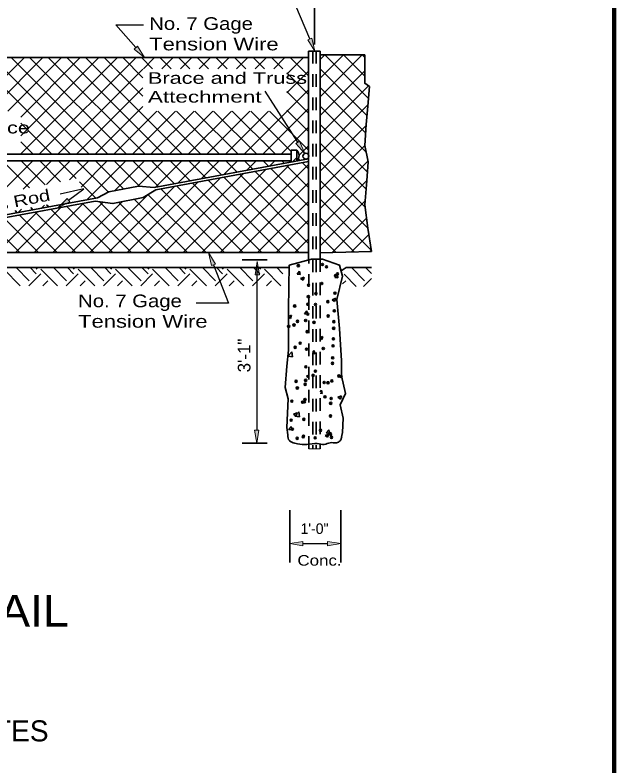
# Model space of a CAD drawing. Extents: x 36.5 to 71.8, y 27 to 49.
# Drawn here: x 65.9 to 71.58, y 38.22 to 45.34 of the extents above; entities that cross this region are included whole.
import ezdxf

# ---------------------------------------------------------------- set-up
doc = ezdxf.new("R2010")
doc.units = 0
doc.header["$LTSCALE"] = 0.04
doc.header["$PDMODE"] = 32
doc.header["$PDSIZE"] = 0.02
doc.linetypes.add('MEDIUM_DASHED', pattern=[4.5, 3, -1.5])
for name, color, linetype, lineweight in [('1', 7, 'Continuous', 35), ('2', 7, 'MEDIUM_DASHED', 35), ('3', 7, 'Continuous', 13), ('4', 7, 'Continuous', 35), ('6', 7, 'Continuous', 13)]:
    doc.layers.add(name, color=color, linetype=linetype, lineweight=lineweight)

msp = doc.modelspace()

# ---------------------------------------------------------------- hatches: boundary and pattern name
at = {"layer": '1'}
for points in [[(68.21842, 42.87492), (68.17675, 42.87492), (68.19758, 42.99992), (68.19758, 42.99992)], [(68.2135, 41.3995), (68.17183, 41.3995), (68.19267, 41.2745), (68.19267, 41.2745)], [(68.63142, 40.302), (68.63142, 40.34367), (68.50642, 40.32283), (68.50642, 40.32283)], [(68.86567, 40.302), (68.86567, 40.34367), (68.99067, 40.32283), (68.99067, 40.32283)]]:
    msp.add_hatch(color=256, dxfattribs=at).paths.add_polyline_path(points)
at = {"layer": '3'}
for points in [[(68.71525, 45.12083), (68.67683, 45.10475), (68.74442, 44.9975), (68.74442, 44.9975)], [(67.05958, 45.04342), (67.02833, 45.01592), (67.12667, 44.93583), (67.12667, 44.93583)], [(68.5995, 44.14275), (68.56433, 44.12033), (68.64892, 44.02608), (68.64892, 44.02608)], [(66.4175, 43.56575), (66.39275, 43.59925), (66.30458, 43.50825), (66.30458, 43.50825)], [(67.7625, 42.9605), (67.80133, 42.97575), (67.736, 43.08442), (67.736, 43.08442)]]:
    msp.add_hatch(color=256, dxfattribs=at).paths.add_polyline_path(points)

# ---------------------------------------------------------------- linework, layer by layer
at = {"layer": '1'}
for p, q in [((68.7395, 45.05992), (68.7395, 46.22125)), ((68.68417, 43.01367), (68.68417, 44.9975)), ((68.68417, 44.9975), (68.79483, 44.9975)), ((68.79483, 43.0215), (68.79483, 44.9975)), ((64.0445, 44.93592), (68.68417, 44.93592)), ((68.79483, 44.56292), (69.19225, 44.96033)), ((68.79483, 44.73967), (69.0155, 44.96033)), ((68.79483, 44.9165), (68.83867, 44.96033)), ((69.25392, 44.5465), (68.84008, 44.96033)), ((69.218, 44.75917), (69.01683, 44.96033)), ((69.218, 44.936), (69.19358, 44.96033)), ((69.23875, 44.38483), (68.79483, 44.82883)), ((68.79483, 44.38617), (69.218, 44.80933)), ((68.79483, 44.20933), (69.25333, 44.66783)), ((69.22567, 44.22117), (68.79483, 44.65208)), ((68.79483, 44.03258), (69.24842, 44.48617)), ((69.2315, 44.03858), (68.79483, 44.47525)), ((69.24483, 43.8485), (68.79483, 44.2985)), ((68.79483, 43.85583), (69.23008, 44.29108)), ((69.23158, 43.68492), (68.79483, 44.12175)), ((68.79483, 43.679), (69.21808, 44.10233)), ((68.51817, 44.01708), (64.16317, 44.01708)), ((68.57367, 43.954), (68.57367, 44.05583)), ((68.51817, 43.95617), (64.16317, 43.95617)), ((67.21775, 43.70283), (68.68417, 43.97442)), ((67.23325, 43.68025), (68.68417, 43.94892)), ((68.79483, 43.50225), (69.24933, 43.95683)), ((69.22025, 43.5195), (68.79483, 43.94492)), ((68.79483, 43.3255), (69.23933, 43.77)), ((69.2475, 43.3155), (68.79483, 43.76817)), ((64.03092, 43.08717), (66.65875, 43.57383)), ((69.28175, 43.1045), (68.79483, 43.59142)), ((68.79483, 43.14875), (69.22158, 43.5755)), ((69.1195, 43.08992), (68.79483, 43.41458)), ((68.90783, 43.08492), (69.23467, 43.41175)), ((68.94683, 43.08583), (68.79483, 43.23783)), ((69.08883, 43.08917), (69.25692, 43.25725)), ((68.79483, 43.08225), (69.28342, 43.09383)), ((69.26992, 43.0935), (69.28158, 43.10517)), ((68.29167, 43.01683), (68.05475, 43.01683)), ((68.57508, 42.87892), (68.59917, 42.90767)), ((68.57508, 42.87892), (68.605, 42.87633)), ((68.605, 42.87633), (68.59925, 42.90767)), ((68.60883, 42.83875), (68.64383, 42.85217)), ((68.63375, 42.822), (68.64392, 42.85217)), ((68.93375, 42.84758), (68.95783, 42.87633)), ((68.96367, 42.84492), (68.95783, 42.87625)), ((68.60883, 42.83875), (68.63375, 42.822)), ((68.93375, 42.84758), (68.96358, 42.84492)), ((68.90733, 42.63742), (68.94233, 42.65092)), ((68.90733, 42.63742), (68.93217, 42.62067)), ((68.93217, 42.62067), (68.94233, 42.65083)), ((68.95408, 42.58908), (68.95725, 42.59233)), ((68.95408, 42.58908), (68.95758, 42.5885)), ((68.6445, 42.50283), (68.66858, 42.53158)), ((68.6445, 42.50283), (68.67433, 42.50025)), ((68.67442, 42.50025), (68.66858, 42.53158)), ((68.49558, 42.47942), (68.52225, 42.48958)), ((68.49558, 42.47058), (68.51208, 42.45942)), ((68.51208, 42.45942), (68.52225, 42.48958)), ((68.79483, 42.27842), (68.82067, 42.28833)), ((68.8105, 42.25808), (68.82067, 42.28825)), ((68.79483, 42.26867), (68.8105, 42.25808)), ((68.48983, 42.10517), (68.52575, 42.14258)), ((68.53125, 42.09508), (68.52575, 42.14258)), ((68.72408, 42.13892), (68.73792, 42.1555)), ((68.74375, 42.12408), (68.738, 42.1555)), ((68.48942, 42.10158), (68.53125, 42.09508)), ((68.72408, 42.12583), (68.74375, 42.12417)), ((68.664, 41.91233), (68.686, 41.92075)), ((68.664, 41.91233), (68.686, 41.89742)), ((68.79483, 41.7645), (68.80733, 41.77942)), ((68.79483, 41.74967), (68.81308, 41.74808)), ((68.81317, 41.748), (68.80733, 41.77933)), ((68.96242, 41.711), (68.9975, 41.72442)), ((68.96242, 41.711), (68.98733, 41.69425)), ((68.98733, 41.69417), (68.9975, 41.72442)), ((68.55308, 41.53217), (68.592, 41.57275)), ((68.59758, 41.52525), (68.592, 41.57275)), ((68.54233, 41.54975), (68.57733, 41.56317)), ((68.54233, 41.54975), (68.56725, 41.53292)), ((68.55308, 41.53217), (68.59758, 41.52525)), ((68.56725, 41.53292), (68.57733, 41.56317)), ((68.494, 41.40592), (68.51808, 41.43467)), ((68.52383, 41.40333), (68.51808, 41.43467)), ((68.494, 41.40592), (68.52383, 41.40333)), ((68.84075, 41.34842), (68.87583, 41.36183)), ((68.85258, 41.37458), (68.87675, 41.40325)), ((68.86567, 41.33158), (68.87583, 41.36183)), ((68.84075, 41.34842), (68.86567, 41.33167)), ((68.29167, 41.2745), (68.05475, 41.2745)), ((68.50642, 40.63992), (68.50642, 40.14283)), ((68.99067, 40.63992), (68.99067, 40.14283))]:
    msp.add_line(p, q, dxfattribs=at)
at = {"layer": '1', "lineweight": 13}
msp.add_line((68.13617, 43.08442), (68.01267, 43.08442), dxfattribs=at)
at = {"layer": '1', "lineweight": 25}
for p, q in [((65.94775, 42.77033), (65.79, 42.92808)), ((66.03308, 42.81758), (65.90908, 42.94158)), ((66.09933, 42.88392), (66.04167, 42.94158)), ((66.09933, 42.92808), (66.11283, 42.94158)), ((66.30133, 42.77033), (66.1435, 42.92808)), ((66.38658, 42.81758), (66.26267, 42.94158)), ((66.45292, 42.88392), (66.39525, 42.94158)), ((66.45292, 42.92808), (66.46633, 42.94158)), ((66.65492, 42.77033), (66.49708, 42.92808)), ((66.74017, 42.81758), (66.61617, 42.94158)), ((66.80642, 42.88392), (66.74875, 42.94158)), ((66.80642, 42.92808), (66.81992, 42.94158)), ((67.00842, 42.77033), (66.85067, 42.92808)), ((67.09367, 42.81758), (66.96975, 42.94158)), ((67.16, 42.88392), (67.10233, 42.94158)), ((67.16, 42.92808), (67.1735, 42.94158)), ((67.362, 42.77033), (67.20417, 42.92808)), ((67.44725, 42.81758), (67.32333, 42.94158)), ((67.51358, 42.88392), (67.45592, 42.94158)), ((67.51358, 42.92808), (67.527, 42.94158)), ((67.71558, 42.77033), (67.55775, 42.92808)), ((67.80083, 42.81758), (67.67683, 42.94158)), ((67.86708, 42.88392), (67.80942, 42.94158)), ((67.86708, 42.92808), (67.88058, 42.94158)), ((68.06908, 42.77033), (67.91133, 42.92808)), ((68.15433, 42.81758), (68.03042, 42.94158)), ((68.22067, 42.88392), (68.163, 42.94158)), ((68.19267, 42.95942), (68.19267, 41.3995)), ((68.22067, 42.92808), (68.23417, 42.94158)), ((68.42267, 42.77033), (68.26483, 42.92808)), ((68.44125, 42.88433), (68.384, 42.94158)), ((69.215, 42.81758), (69.091, 42.94167)), ((69.28075, 42.8845), (69.22358, 42.94167)), ((66.02992, 42.77033), (66.1435, 42.88392)), ((66.3835, 42.77033), (66.49708, 42.88392)), ((66.737, 42.77033), (66.85067, 42.88392)), ((67.09058, 42.77033), (67.20417, 42.88392)), ((67.44417, 42.77033), (67.55775, 42.88392)), ((67.79767, 42.77033), (67.91133, 42.88392)), ((68.15125, 42.77033), (68.26483, 42.88392)), ((69.13633, 42.76375), (69.02133, 42.87875)), ((66.1625, 42.77033), (66.20983, 42.81758)), ((66.51608, 42.77033), (66.56342, 42.81758)), ((66.86958, 42.77033), (66.91692, 42.81758)), ((67.22317, 42.77033), (67.2705, 42.81758)), ((67.57675, 42.77033), (67.624, 42.81758)), ((67.93025, 42.77033), (67.97758, 42.81758)), ((68.28383, 42.77033), (68.33117, 42.81758)), ((69.00708, 42.7865), (69.03825, 42.81758)), ((69.20533, 42.76375), (69.28075, 42.83917)), ((68.63142, 40.32283), (68.86567, 40.32283))]:
    msp.add_line(p, q, dxfattribs=at)
at = {"layer": '1', "lineweight": 158}
msp.add_lwpolyline([(71.58467, 48.53833), (71.58467, 27.53833), (39.08467, 27.53833)], dxfattribs=at)
at = {"layer": '1'}
for points in [[(68.79483, 44.96033), (69.218, 44.96033), (69.218, 44.81483), (69.218, 44.69142), (69.26425, 44.66058), (69.24742, 44.47542), (69.23058, 44.29908), (69.218, 44.10067), (69.25158, 43.94633), (69.239, 43.76558), (69.218, 43.53633), (69.24742, 43.31592), (69.28342, 43.09383)], [(68.68417, 43.08442), (64.0445, 43.08442), (64.0445, 44.80317)], [(68.51817, 43.94367), (68.51817, 44.05583), (68.57367, 44.05583)], [(67.21775, 43.70283), (67.07008, 43.71325), (66.78717, 43.66), (66.67925, 43.60308)], [(67.23325, 43.68025), (67.11467, 43.60783), (66.82758, 43.54908), (66.65875, 43.57383)], [(63.74375, 43.10933), (64.01292, 43.10933), (66.67925, 43.60308)], [(68.501, 42.96442), (68.71317, 43.0215), (68.81658, 43.0215), (68.97983, 42.96442), (69.007, 42.86167), (68.95258, 42.639), (68.97983, 42.36492), (68.99617, 42.05667), (68.99617, 41.91392), (69.03425, 41.74842), (68.98525, 41.63992), (69.0125, 41.51433), (69.007, 41.37725), (68.99067, 41.30308)], [(68.48642, 41.35408), (68.47925, 41.423), (68.49008, 41.697), (68.46292, 41.8055), (68.47925, 42.00525), (68.49558, 42.15942), (68.49558, 42.54767), (68.501, 42.96442)], [(68.85258, 41.37458), (68.8825, 41.37192), (68.87675, 41.40325)]]:
    msp.add_lwpolyline(points, dxfattribs=at)
at = {"layer": '1', "lineweight": 13}
for points in [[(68.21842, 42.87492), (68.17675, 42.87492), (68.19758, 42.99992), (68.19758, 42.99992)], [(68.2135, 41.3995), (68.17183, 41.3995), (68.19267, 41.2745), (68.19267, 41.2745)], [(68.63142, 40.302), (68.63142, 40.34367), (68.50642, 40.32283), (68.50642, 40.32283)], [(68.86567, 40.302), (68.86567, 40.34367), (68.99067, 40.32283), (68.99067, 40.32283)]]:
    msp.add_lwpolyline(points, close=True, dxfattribs=at)
at = {"layer": '1'}
msp.add_circle((68.65908, 43.9995), 0.02845, dxfattribs=at)
msp.add_arc((68.52275, 44.00492), 0.072, 315, 45, dxfattribs=at)
msp.add_spline([(68.48642, 41.35408), (68.50308, 41.29967), (68.52642, 41.28408), (68.58083, 41.26858), (68.66825, 41.26275), (68.76742, 41.27242), (68.8335, 41.26467), (68.88983, 41.28025), (68.919, 41.28025), (68.95983, 41.28217), (68.98892, 41.3055), (69.00058, 41.33275)], degree=3, dxfattribs=at)
for p in [(68.58717, 42.96083), (68.81608, 42.972), (68.85408, 42.94958), (68.9415, 42.86517), (68.9595, 42.88242), (68.6845, 42.77483), (68.80967, 42.79125), (68.93542, 42.69875), (68.68283, 42.66675), (68.75458, 42.69542), (68.553, 42.57758), (68.67817, 42.59408), (68.75075, 42.59217), (68.8675, 42.619), (68.67675, 42.50033), (68.92933, 42.53233), (68.579, 42.43233), (68.65725, 42.43992), (68.736, 42.42183), (68.87058, 42.48233), (68.92417, 42.42867), (68.49575, 42.384), (68.54658, 42.39692), (68.92325, 42.36583), (68.67067, 42.33383), (68.60442, 42.22458), (68.91717, 42.19942), (68.92025, 42.26617), (68.55775, 42.18575), (68.66458, 42.16742), (68.82467, 42.1745), (68.91383, 42.08542), (68.6585, 42.00092), (68.91108, 42.033), (68.72725, 41.919), (68.74933, 41.959), (68.56583, 41.86308), (68.65717, 41.87175), (68.83275, 41.85183), (68.86908, 41.84925), (68.905, 41.8665), (68.97167, 41.91317), (68.99417, 41.90767), (68.5775, 41.79917), (68.65242, 41.8345), (68.84017, 41.716), (68.52558, 41.67458), (68.62783, 41.66483), (68.64633, 41.66808), (68.65075, 41.691), (68.89475, 41.65358), (68.89892, 41.70008), (68.51925, 41.49383), (68.64025, 41.50158), (68.89283, 41.53358), (68.53042, 41.40933), (68.79733, 41.39808), (68.88675, 41.36717), (68.89283, 41.36317), (68.57708, 41.32158), (68.63417, 41.33517), (68.63583, 41.34217), (68.74783, 41.32583), (68.90275, 41.33092)]:
    msp.add_point(p, dxfattribs=at)
at = {"layer": '2'}
for p, q in [((68.72408, 44.9975), (68.72408, 41.22067)), ((68.75675, 44.9975), (68.75675, 41.22067)), ((68.686, 41.22067), (68.686, 43.01417)), ((68.79483, 43.0215), (68.79483, 41.22067))]:
    msp.add_line(p, q, dxfattribs=at)
at = {"layer": '2', "lineweight": 13}
msp.add_line((68.79483, 41.22067), (68.686, 41.22067), dxfattribs=at)
at = {"layer": '3', "lineweight": 25}
msp.add_line((68.58192, 44.13158), (68.27292, 44.61792), dxfattribs=at)
for points in [[(68.69608, 45.11275), (68.47617, 45.63725), (68.28917, 45.63725)], [(67.044, 45.02967), (66.85425, 45.24492), (67.1185, 45.24492)], [(66.40517, 43.5825), (66.54917, 43.68883), (66.32742, 43.63983)], [(67.78192, 42.96817), (67.92583, 42.6035), (67.61742, 42.6035)]]:
    msp.add_lwpolyline(points, dxfattribs=at)
at = {"layer": '3'}
for points in [[(68.71525, 45.12083), (68.67683, 45.10475), (68.74442, 44.9975), (68.74442, 44.9975)], [(67.05958, 45.04342), (67.02833, 45.01592), (67.12667, 44.93583), (67.12667, 44.93583)], [(68.5995, 44.14275), (68.56433, 44.12033), (68.64892, 44.02608), (68.64892, 44.02608)], [(66.4175, 43.56575), (66.39275, 43.59925), (66.30458, 43.50825), (66.30458, 43.50825)], [(67.7625, 42.9605), (67.80133, 42.97575), (67.736, 43.08442), (67.736, 43.08442)]]:
    msp.add_lwpolyline(points, close=True, dxfattribs=at)
at = {"layer": '4'}
for p, q in [((65.47633, 44.42642), (65.98583, 44.93592)), ((66.42458, 44.01708), (65.50575, 44.93592)), ((65.65317, 44.42642), (66.16258, 44.93592)), ((66.60142, 44.01708), (65.68258, 44.93592)), ((65.82992, 44.42642), (66.33933, 44.93592)), ((66.77817, 44.01708), (65.85933, 44.93592)), ((65.95083, 44.01708), (66.86967, 44.93592)), ((65.95108, 44.19408), (66.69292, 44.93592)), ((65.95108, 44.37083), (66.51617, 44.93592)), ((66.95492, 44.01708), (66.03608, 44.93592)), ((66.12767, 44.01708), (67.04642, 44.93592)), ((67.13175, 44.01708), (66.21292, 44.93592)), ((67.3085, 44.01708), (66.38967, 44.93592)), ((67.48525, 44.01708), (66.56642, 44.93592)), ((67.11167, 44.56742), (66.74325, 44.93592)), ((67.11167, 44.74417), (66.92, 44.93592)), ((67.204, 44.82867), (67.09675, 44.93592)), ((67.116, 44.82867), (67.22325, 44.93592)), ((67.38075, 44.82867), (67.27358, 44.93592)), ((67.29283, 44.82867), (67.4, 44.93592)), ((67.5575, 44.82867), (67.45033, 44.93592)), ((67.46958, 44.82867), (67.57675, 44.93592)), ((67.73425, 44.82867), (67.62708, 44.93592)), ((67.64633, 44.82867), (67.75358, 44.93592)), ((67.91108, 44.82867), (67.80383, 44.93592)), ((67.82317, 44.82867), (67.93033, 44.93592)), ((68.08783, 44.82867), (67.98067, 44.93592)), ((67.99992, 44.82867), (68.10708, 44.93592)), ((68.26458, 44.82867), (68.15742, 44.93592)), ((68.17667, 44.82867), (68.28392, 44.93592)), ((68.44142, 44.82867), (68.33417, 44.93592)), ((68.3535, 44.82867), (68.46067, 44.93592)), ((68.4795, 44.77792), (68.63742, 44.93592)), ((68.68417, 44.76275), (68.511, 44.93592)), ((66.30442, 44.01708), (67.11167, 44.82433)), ((68.4795, 44.60117), (68.68417, 44.80583)), ((68.68417, 44.58592), (68.4795, 44.79058)), ((66.48117, 44.01708), (67.11167, 44.64758)), ((68.07217, 44.01708), (68.68417, 44.629)), ((68.68417, 44.40917), (68.4795, 44.61383)), ((66.65792, 44.01708), (67.11167, 44.47075)), ((66.83475, 44.01708), (67.24408, 44.42642)), ((67.0115, 44.01708), (67.42092, 44.42642)), ((67.18825, 44.01708), (67.59767, 44.42642)), ((67.662, 44.01708), (67.25267, 44.42642)), ((67.36508, 44.01708), (67.77442, 44.42642)), ((67.83883, 44.01708), (67.42942, 44.42642)), ((67.54183, 44.01708), (67.95125, 44.42642)), ((68.01558, 44.01708), (67.60617, 44.42642)), ((67.71858, 44.01708), (68.128, 44.42642)), ((68.19233, 44.01708), (67.783, 44.42642)), ((67.89542, 44.01708), (68.30475, 44.42642)), ((68.36917, 44.01708), (67.95975, 44.42642)), ((68.51817, 44.04483), (68.1365, 44.42642)), ((68.24892, 44.01708), (68.68417, 44.45225)), ((68.68417, 44.05558), (68.31333, 44.42642)), ((68.68417, 44.23242), (68.4795, 44.437)), ((66.24783, 44.01708), (65.95108, 44.31383)), ((68.42575, 44.01708), (68.68417, 44.2755)), ((66.07108, 44.01708), (65.95108, 44.137)), ((68.59467, 44.00925), (68.68417, 44.09867)), ((65.75567, 43.64508), (66.06675, 43.95617)), ((66.03492, 43.69958), (65.77842, 43.95617)), ((66.18283, 43.7285), (65.95517, 43.95617)), ((65.97533, 43.68792), (66.2435, 43.95617)), ((66.33075, 43.75733), (66.13192, 43.95617)), ((66.195, 43.73083), (66.42033, 43.95617)), ((66.47867, 43.78625), (66.30875, 43.95617)), ((66.41467, 43.77375), (66.59708, 43.95617)), ((66.78358, 43.65808), (66.4855, 43.95617)), ((66.52392, 43.70625), (66.77383, 43.95617)), ((66.579, 43.58458), (66.95067, 43.95617)), ((66.93125, 43.68717), (66.66225, 43.95617)), ((67.08283, 43.71242), (66.83908, 43.95617)), ((66.8415, 43.67025), (67.12742, 43.95617)), ((67.26108, 43.71092), (67.01583, 43.95617)), ((67.05925, 43.71125), (67.30417, 43.95617)), ((67.41025, 43.7385), (67.19258, 43.95617)), ((67.22992, 43.70508), (67.48092, 43.95617)), ((67.44683, 43.74525), (67.65775, 43.95617)), ((67.70858, 43.79375), (67.54617, 43.95617)), ((67.66383, 43.78542), (67.8345, 43.95617)), ((67.85775, 43.82133), (67.72292, 43.95617)), ((67.84667, 43.08442), (68.68417, 43.92192)), ((67.88075, 43.82567), (68.01125, 43.95617)), ((68.00692, 43.849), (67.89967, 43.95617)), ((68.156, 43.87658), (68.0765, 43.95617)), ((68.09775, 43.86583), (68.18808, 43.95617)), ((68.30517, 43.90425), (68.25325, 43.95617)), ((68.31467, 43.906), (68.36483, 43.95617)), ((67.49308, 43.08442), (68.28342, 43.87475)), ((67.66983, 43.08442), (68.50033, 43.91492)), ((68.68417, 43.3485), (68.1775, 43.85508)), ((68.68417, 43.52525), (68.32667, 43.88275)), ((68.68417, 43.70208), (68.47583, 43.91033)), ((67.1395, 43.08442), (67.8495, 43.79433)), ((67.31633, 43.08442), (68.06642, 43.83458)), ((68.59467, 43.08442), (67.87925, 43.79992)), ((68.68417, 43.17175), (68.02833, 43.8275)), ((66.6645, 43.60042), (66.51033, 43.7545)), ((66.786, 43.08442), (67.41558, 43.714)), ((66.96275, 43.08442), (67.6325, 43.75417)), ((68.06433, 43.08442), (67.43175, 43.717)), ((68.24117, 43.08442), (67.58092, 43.74467)), ((68.41792, 43.08442), (67.73008, 43.77225)), ((68.02342, 43.08442), (68.68417, 43.74517)), ((66.60917, 43.08442), (67.16075, 43.636)), ((67.71083, 43.08442), (67.15983, 43.63542)), ((67.88758, 43.08442), (67.28258, 43.68942)), ((66.25567, 43.08442), (66.734, 43.56283)), ((66.43242, 43.08442), (66.915, 43.567)), ((67.1805, 43.08442), (66.69658, 43.56825)), ((67.534, 43.08442), (67.02825, 43.59017)), ((68.20017, 43.08442), (68.68417, 43.56833)), ((65.90208, 43.08442), (66.33083, 43.51308)), ((65.92817, 43.464), (65.9595, 43.49533)), ((66.06792, 43.48992), (66.04625, 43.5115)), ((66.07883, 43.08442), (66.54775, 43.55325)), ((66.14508, 43.50417), (66.17667, 43.53575)), ((66.217, 43.5175), (66.19533, 43.53925)), ((66.65017, 43.08442), (66.2385, 43.496)), ((66.82692, 43.08442), (66.38767, 43.52367)), ((67.00367, 43.08442), (66.53683, 43.55125)), ((67.35725, 43.08442), (66.8815, 43.56008)), ((65.72533, 43.08442), (66.11383, 43.47292)), ((65.91875, 43.46225), (65.89725, 43.48375)), ((66.29658, 43.08442), (65.94025, 43.44075)), ((66.47333, 43.08442), (66.08933, 43.46842)), ((65.943, 43.08442), (65.64192, 43.3855)), ((66.11983, 43.08442), (65.79108, 43.41317)), ((68.377, 43.08442), (68.68417, 43.39158)), ((68.55375, 43.08442), (68.68417, 43.21483)), ((68.50067, 42.94158), (64.59983, 42.94158)), ((68.99367, 42.91217), (69.0405, 42.94167)), ((69.0405, 42.94167), (69.28075, 42.94167))]:
    msp.add_line(p, q, dxfattribs=at)
at = {"layer": '4', "lineweight": 13}
for p, q in [((68.53158, 43.94617), (68.57367, 43.98825)), ((67.55942, 43.76608), (67.36933, 43.95617)), ((68.45433, 43.93183), (68.43, 43.95617)), ((68.6035, 43.9595), (68.58817, 43.97475)), ((68.68417, 43.87883), (68.625, 43.938))]:
    msp.add_line(p, q, dxfattribs=at)
at = {"layer": '6'}
for p, q in [((68.7395, 44.99742), (68.73958, 44.99742)), ((68.19867, 43.08442), (68.19875, 43.08442)), ((68.50642, 41.30308), (68.5065, 41.30308)), ((68.99067, 41.30308), (68.99075, 41.30308)), ((68.19267, 41.2745), (68.19275, 41.2745)), ((68.99067, 40.32283), (68.99075, 40.32283))]:
    msp.add_line(p, q, dxfattribs=at)

# ---------------------------------------------------------------- texts
at = {"layer": '1'}
msp.add_text('3\'-1"', height=0.12, rotation=90, dxfattribs=at).set_placement((68.13267, 41.948))
at = {"layer": '3'}
for s, height, width, p in [('No. 7 Gage', 0.12, 1.2, (67.17133, 45.198)), ('Tension Wire', 0.12, 1.3, (67.17133, 45.00358)), ('Brace and Truss', 0.11, 1.4, (67.15917, 44.68617)), ('Attechment', 0.11, 1.45, (67.15917, 44.508)), ('Post Brace', 0.11, 1.4, (65.03167, 44.2155)), ('No. 7 Gage', 0.12, 1.2, (66.4965, 42.56608)), ('Tension Wire', 0.12, 1.3, (66.4965, 42.37183)), ('Conc.', 0.1, 1.2, (68.579, 40.1135)), ('VEHICULAR GATE DETAIL', 0.3, 1.1, (60.89092, 39.53567))]:
    msp.add_text(s, height=height, dxfattribs=dict(at, width=width)).set_placement(p)
at = {"layer": '3', "width": 1.3}
msp.add_text('3/8" Truss Rod', height=0.11, rotation=11.218, dxfattribs=at).set_placement((64.99392, 43.33392))
at = {"layer": '3'}
for s, height, p in [('1\'-0"', 0.1, (68.60783, 40.41433)), ('NOTES', 0.2, (65.29475, 38.4455))]:
    msp.add_text(s, height=height, dxfattribs=at).set_placement(p)

doc.saveas('drawing.dxf')
